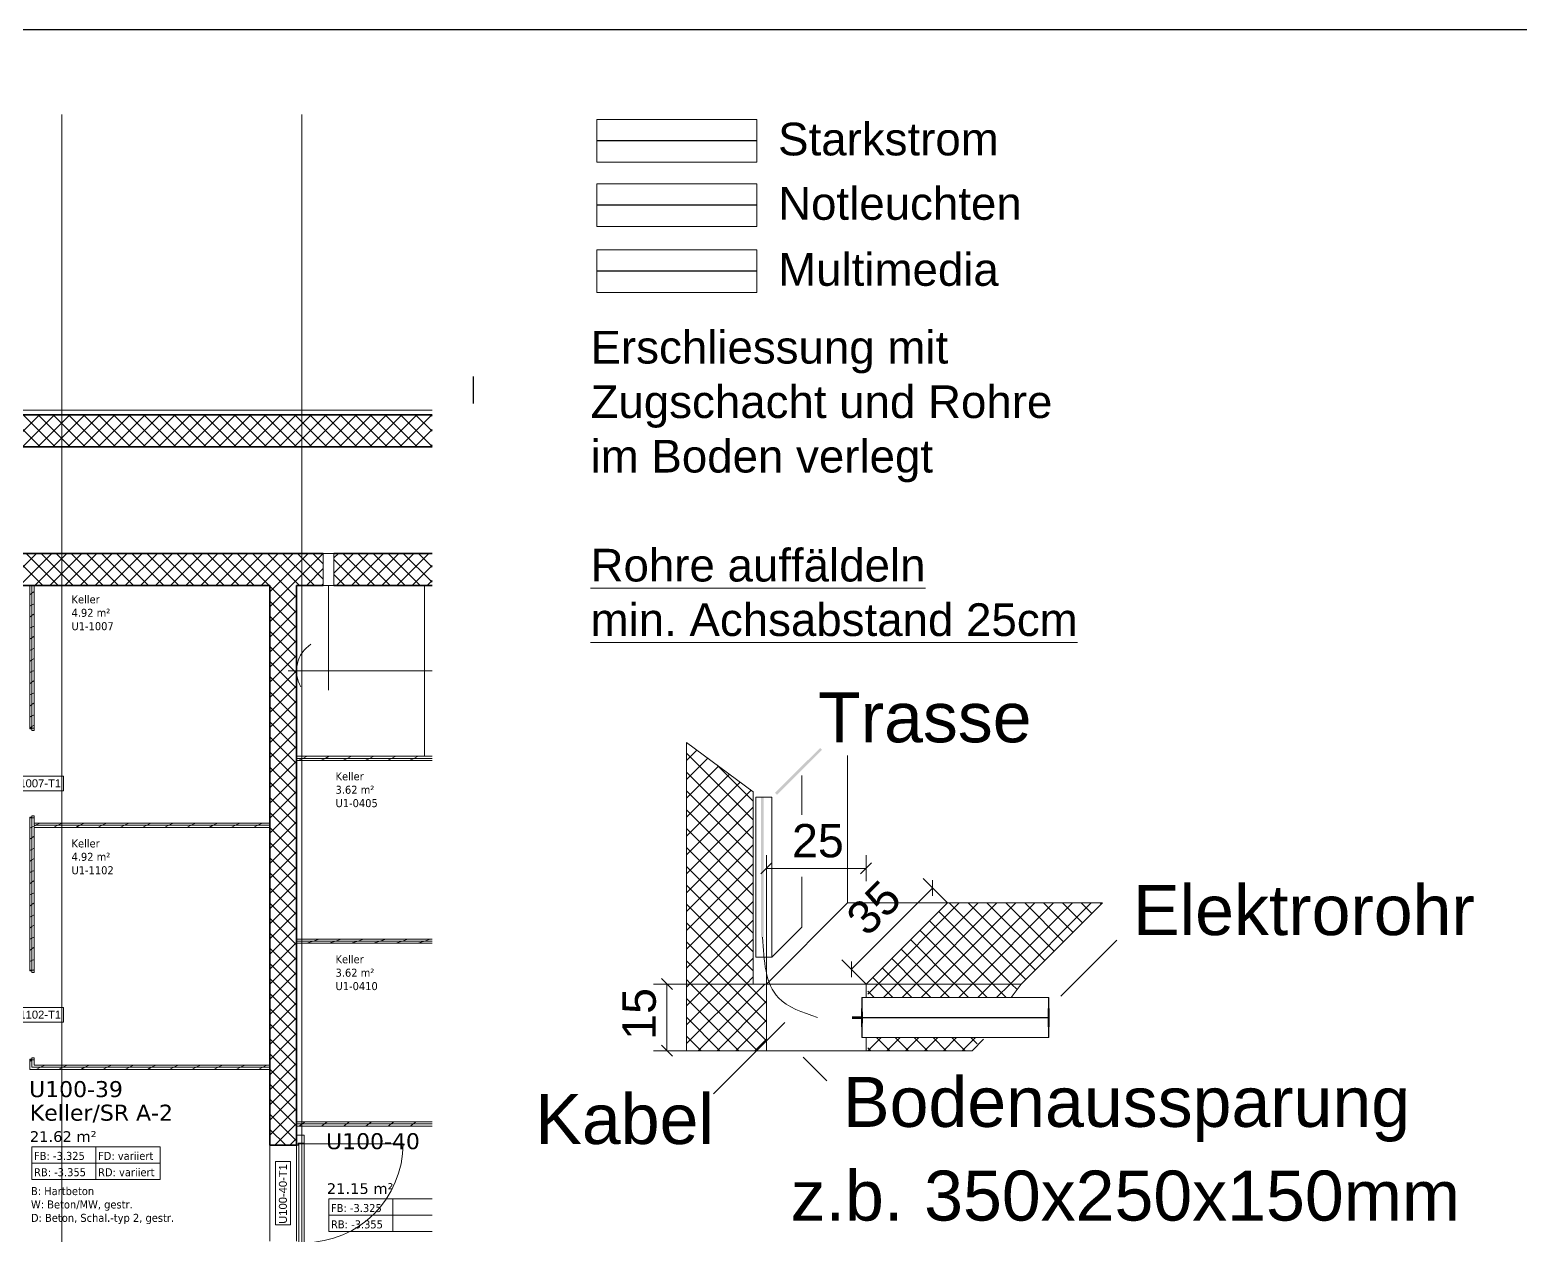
# Model space of a CAD drawing. Extents: x -882 to 937, y -179 to 966.
# Drawn here: x 319.5 to 598.8, y 739.6 to 965.5 of the extents above; entities that cross this region are included whole.
import ezdxf
from ezdxf.lldxf.tags import DXFTag

# ---------------------------------------------------------------- set-up
doc = ezdxf.new("R2010")
doc.units = 0
doc.layers.get('0').update_dxf_attribs({"lineweight": 13})
for name, color, linetype, lineweight in [('A-AREA-____-IDEN', 7, 'Continuous', 5), ('A-DETL-____-HDLN', 7, '_Verdeckte Linien_', 9), ('A-DETL-GENF-HDLN', 7, '_Verdeckte Linien_', 9), ('A-DOOR-____-IDEN', 7, 'Continuous', 5), ('A-DOOR-____-OTLN', 7, 'Continuous', 9), ('A-DOOR-FRAM-MCUT', 7, 'Continuous', 9), ('A-DOOR-OPNG-OTLN', 7, 'Continuous', 9), ('A-WALL-____-MCUT', 7, 'Continuous', 35), ('A-WALL-____-PATT', 7, 'Continuous', 35), ('A-WALL-FNSH-MCUT', 7, 'Continuous', 35), ('EL01_WAN_Text', 7, 'Continuous', 13), ('M-HVAC-DUCT-OTLN', 7, 'Continuous', 9), ('Q-SPCQ-____-HDLN', 7, '_Verdeckte Linien_', 9), ('S-GRID-____-OTLN', 7, 'Continuous', 5)]:
    doc.layers.add(name, color=color, linetype=linetype, lineweight=lineweight)
for name, color, linetype, lineweight, true_color in [('A-DETL-____-OTLN', 5, 'Continuous', 9, 0x0000ff), ('EL01_WAN_Röhre Boden', 7, 'Continuous', 13, 0xff6666), ('L_Röhre Boden', 1, 'Continuous', 13, 0xff0000)]:
    doc.layers.add(name, color=color, linetype=linetype, lineweight=lineweight, true_color=true_color)
doc.styles.get("Standard").update_dxf_attribs({"font": 'arial.ttf'})
tags = doc.linetypes.add('_Rasterlinie_', pattern=[0.375, 0.2, -0.05, 0.075, -0.05]).pattern_tags.tags
tags[10:11] = [DXFTag(74, 4), DXFTag(75, 0), DXFTag(340, '0'), DXFTag(46, 1.0), DXFTag(50, 0.0), DXFTag(44, 0.0), DXFTag(45, 0.0)]
tags[8:9] = [DXFTag(74, 4), DXFTag(75, 0), DXFTag(340, '0'), DXFTag(46, 1.0), DXFTag(50, 0.0), DXFTag(44, 0.0), DXFTag(45, 0.0)]
tags[6:7] = [DXFTag(74, 4), DXFTag(75, 0), DXFTag(340, '0'), DXFTag(46, 1.0), DXFTag(50, 0.0), DXFTag(44, 0.0), DXFTag(45, 0.0)]
tags[4:5] = [DXFTag(74, 4), DXFTag(75, 0), DXFTag(340, '0'), DXFTag(46, 1.0), DXFTag(50, 0.0), DXFTag(44, 0.0), DXFTag(45, 0.0)]
tags = doc.linetypes.add('_Strichliert - Fein_', pattern=[0.15, 0.1, -0.05]).pattern_tags.tags
tags[6:7] = [DXFTag(74, 4), DXFTag(75, 0), DXFTag(340, '0'), DXFTag(46, 1.0), DXFTag(50, 0.0), DXFTag(44, 0.0), DXFTag(45, 0.0)]
tags[4:5] = [DXFTag(74, 4), DXFTag(75, 0), DXFTag(340, '0'), DXFTag(46, 1.0), DXFTag(50, 0.0), DXFTag(44, 0.0), DXFTag(45, 0.0)]
tags = doc.linetypes.add('_Strichpunkt - Fein_', pattern=[0.2, 0.1, -0.05, 0, -0.05]).pattern_tags.tags
tags[10:11] = [DXFTag(74, 4), DXFTag(75, 0), DXFTag(340, '0'), DXFTag(46, 1.0), DXFTag(50, 0.0), DXFTag(44, 0.0), DXFTag(45, 0.0)]
tags[8:9] = [DXFTag(74, 4), DXFTag(75, 0), DXFTag(340, '0'), DXFTag(46, 1.0), DXFTag(50, 0.0), DXFTag(44, 0.0), DXFTag(45, 0.0)]
tags[6:7] = [DXFTag(74, 4), DXFTag(75, 0), DXFTag(340, '0'), DXFTag(46, 1.0), DXFTag(50, 0.0), DXFTag(44, 0.0), DXFTag(45, 0.0)]
tags[4:5] = [DXFTag(74, 4), DXFTag(75, 0), DXFTag(340, '0'), DXFTag(46, 1.0), DXFTag(50, 0.0), DXFTag(44, 0.0), DXFTag(45, 0.0)]
tags = doc.linetypes.add('_Verdeckte Linien_', pattern=[0.15, 0.1, -0.05]).pattern_tags.tags
tags[6:7] = [DXFTag(74, 4), DXFTag(75, 0), DXFTag(340, '0'), DXFTag(46, 1.0), DXFTag(50, 0.0), DXFTag(44, 0.0), DXFTag(45, 0.0)]
tags[4:5] = [DXFTag(74, 4), DXFTag(75, 0), DXFTag(340, '0'), DXFTag(46, 1.0), DXFTag(50, 0.0), DXFTag(44, 0.0), DXFTag(45, 0.0)]
tags = doc.linetypes.add('Strich Punkt fein', pattern=[0.2, 0.1, -0.05, 0, -0.05]).pattern_tags.tags
tags[10:11] = [DXFTag(74, 4), DXFTag(75, 0), DXFTag(340, '0'), DXFTag(46, 1.0), DXFTag(50, 0.0), DXFTag(44, 0.0), DXFTag(45, 0.0)]
tags[8:9] = [DXFTag(74, 4), DXFTag(75, 0), DXFTag(340, '0'), DXFTag(46, 1.0), DXFTag(50, 0.0), DXFTag(44, 0.0), DXFTag(45, 0.0)]
tags[6:7] = [DXFTag(74, 4), DXFTag(75, 0), DXFTag(340, '0'), DXFTag(46, 1.0), DXFTag(50, 0.0), DXFTag(44, 0.0), DXFTag(45, 0.0)]
tags[4:5] = [DXFTag(74, 4), DXFTag(75, 0), DXFTag(340, '0'), DXFTag(46, 1.0), DXFTag(50, 0.0), DXFTag(44, 0.0), DXFTag(45, 0.0)]
tags = doc.linetypes.add('STRICHPUNKT2', pattern=[12.7, 6.35, -3.175, 0, -3.175]).pattern_tags.tags
tags[10:11] = [DXFTag(74, 4), DXFTag(75, 0), DXFTag(340, '0'), DXFTag(46, 0.0), DXFTag(50, 0.0), DXFTag(44, 0.0), DXFTag(45, 0.0)]
tags[8:9] = [DXFTag(74, 4), DXFTag(75, 0), DXFTag(340, '0'), DXFTag(46, 0.0), DXFTag(50, 0.0), DXFTag(44, 0.0), DXFTag(45, 0.0)]
tags[6:7] = [DXFTag(74, 4), DXFTag(75, 0), DXFTag(340, '0'), DXFTag(46, 0.0), DXFTag(50, 0.0), DXFTag(44, 0.0), DXFTag(45, 0.0)]
tags[4:5] = [DXFTag(74, 4), DXFTag(75, 0), DXFTag(340, '0'), DXFTag(46, 0.0), DXFTag(50, 0.0), DXFTag(44, 0.0), DXFTag(45, 0.0)]

# ---------------------------------------------------------------- blocks, each defined once
blk = doc.blocks.new('Wickelfalzrohr-A0UJ2GJQXE', base_point=(425.76, 928.66))
at = {"color": 0, "linetype": 'ByBlock', "lineweight": -2, "ltscale": 0.13}
for p, q in [((455.76, 936.66), (425.76, 936.66)), ((425.76, 936.66), (425.76, 934.32)), ((455.76, 936.66), (455.76, 934.32)), ((425.76, 934.32), (425.76, 931.01)), ((455.76, 934.32), (455.76, 931.01)), ((425.76, 931.01), (425.76, 928.66)), ((455.76, 931.01), (455.76, 928.66)), ((425.76, 928.66), (455.76, 928.66))]:
    blk.add_line(p, q, dxfattribs=at)
at = {"color": 0, "linetype": 'STRICHPUNKT2', "lineweight": 25, "ltscale": 0.25}
blk.add_line((455.76, 932.66), (425.76, 932.66), dxfattribs=at)
blk = doc.blocks.new('Wickelfalzrohr-A0UJ2GJSXE', base_point=(425.76, 940.73))
at = {"color": 0, "linetype": 'ByBlock', "lineweight": -2, "ltscale": 0.13}
for p, q in [((455.76, 948.73), (425.76, 948.73)), ((425.76, 948.73), (425.76, 946.39)), ((455.76, 948.73), (455.76, 946.39)), ((425.76, 946.39), (425.76, 943.08)), ((455.76, 946.39), (455.76, 943.08)), ((425.76, 943.08), (425.76, 940.73)), ((455.76, 943.08), (455.76, 940.73)), ((425.76, 940.73), (455.76, 940.73))]:
    blk.add_line(p, q, dxfattribs=at)
at = {"color": 0, "linetype": 'STRICHPUNKT2', "lineweight": 25, "ltscale": 0.25}
blk.add_line((455.76, 944.73), (425.76, 944.73), dxfattribs=at)
blk = doc.blocks.new('Wickelfalzrohr-A0UJ2GJUXE', base_point=(425.76, 916.3))
at = {"color": 0, "linetype": 'ByBlock', "lineweight": -2, "ltscale": 0.13}
for p, q in [((455.76, 924.3), (425.76, 924.3)), ((425.76, 924.3), (425.76, 921.96)), ((425.76, 921.96), (425.76, 918.64)), ((455.76, 924.3), (455.76, 921.96)), ((455.76, 921.96), (455.76, 918.64)), ((425.76, 918.64), (425.76, 916.3)), ((425.76, 916.3), (455.76, 916.3)), ((455.76, 918.64), (455.76, 916.3))]:
    blk.add_line(p, q, dxfattribs=at)
at = {"color": 0, "linetype": 'STRICHPUNKT2', "lineweight": 25, "ltscale": 0.25}
blk.add_line((455.76, 920.3), (425.76, 920.3), dxfattribs=at)
blk = doc.blocks.new('Blockreferenz-A0UJ2GJWXE', base_point=(414.22, 742.38))
at = {"layer": 'L_Röhre Boden', "color": 7, "lineweight": -2}
for p, q in [((442.56, 831.95), (455.06, 822.75)), ((442.56, 811.71), (442.56, 831.95)), ((442.56, 828.58), (444.5, 830.52)), ((455.06, 817.47), (442.56, 829.97)), ((442.56, 825.04), (446.54, 829.02)), ((442.56, 821.51), (448.57, 827.52)), ((455.06, 821), (448.45, 827.62)), ((472.77, 801.92), (472.77, 829.52)), ((455.06, 813.93), (442.56, 826.43)), ((442.56, 817.97), (450.61, 826.02)), ((442.56, 814.43), (452.65, 824.52)), ((464.19, 818.4), (464.19, 825.8)), ((442.56, 810.9), (454.68, 823.02)), ((455.06, 810.4), (442.56, 822.9)), ((455.06, 822.75), (455.06, 786.71)), ((442.56, 807.36), (455.06, 819.86)), ((455.06, 806.86), (442.56, 819.36)), ((442.56, 803.83), (455.06, 816.33)), ((455.06, 803.33), (442.56, 815.83)), ((442.56, 800.29), (455.06, 812.79)), ((455.06, 799.79), (442.56, 812.29)), ((442.56, 786.71), (442.56, 811.71)), ((442.56, 796.76), (455.06, 809.26)), ((455.06, 796.25), (442.56, 808.75)), ((442.56, 793.22), (455.06, 805.72)), ((455.06, 792.72), (442.56, 805.22)), ((464.19, 797.38), (464.19, 806.77)), ((442.56, 789.69), (455.06, 802.19)), ((457.56, 786.71), (472.77, 801.92)), ((472.77, 801.92), (491.46, 801.92)), ((476.24, 786.71), (491.46, 801.92)), ((478.47, 786.71), (493.69, 801.92)), ((482.01, 786.71), (497.22, 801.92)), ((485.54, 786.71), (500.76, 801.92)), ((489.08, 786.71), (504.29, 801.92)), ((491.46, 801.92), (520.52, 801.92)), ((506.17, 787.57), (491.82, 801.92)), ((492.61, 786.71), (507.83, 801.92)), ((507.94, 789.34), (495.35, 801.92)), ((496.15, 786.71), (511.36, 801.92)), ((509.7, 791.11), (498.89, 801.92)), ((499.68, 786.71), (514.9, 801.92)), ((511.47, 792.87), (502.42, 801.92)), ((503.22, 786.71), (518.43, 801.92)), ((505.3, 786.71), (520.52, 801.92)), ((513.24, 794.64), (505.96, 801.92)), ((515.01, 796.41), (509.5, 801.92)), ((516.77, 798.18), (513.03, 801.92)), ((518.54, 799.95), (516.57, 801.92)), ((520.31, 801.71), (520.1, 801.92)), ((455.06, 789.18), (442.56, 801.68)), ((503.5, 786.71), (489.87, 800.33)), ((454, 786.71), (442.56, 798.15)), ((443.11, 786.71), (455.06, 798.65)), ((458.54, 791.73), (464.19, 797.38)), ((496.43, 786.71), (486.33, 796.8)), ((499.96, 786.71), (488.1, 798.57)), ((450.47, 786.71), (442.56, 794.61)), ((446.65, 786.71), (455.06, 795.11)), ((492.89, 786.71), (484.57, 795.03)), ((512.74, 784.43), (523.23, 794.92)), ((446.93, 786.71), (442.56, 791.08)), ((450.19, 786.71), (455.06, 791.58)), ((485.82, 786.71), (481.03, 791.5)), ((489.36, 786.71), (482.8, 793.26)), ((453.72, 786.71), (455.06, 788.04)), ((478.75, 786.71), (477.49, 787.96)), ((482.29, 786.71), (479.26, 789.73)), ((443.39, 786.71), (442.56, 787.54)), ((442.56, 775.54), (453.72, 786.71)), ((442.56, 779.08), (450.19, 786.71)), ((442.56, 782.61), (446.65, 786.71)), ((442.56, 786.15), (443.11, 786.71)), ((455.06, 786.71), (442.56, 786.71)), ((442.56, 774.21), (442.56, 786.71)), ((442.56, 786.71), (457.56, 786.71)), ((455.89, 774.21), (443.39, 786.71)), ((444.76, 774.21), (457.26, 786.71)), ((457.56, 776.08), (446.93, 786.71)), ((457.56, 779.61), (450.47, 786.71)), ((457.56, 783.15), (454, 786.71)), ((455.06, 786.71), (457.56, 786.71)), ((457.56, 786.68), (457.54, 786.71)), ((457.56, 786.71), (457.56, 780.58)), ((457.56, 786.71), (457.56, 774.21)), ((457.56, 786.71), (476.24, 786.71)), ((476.24, 784.18), (476.24, 786.71)), ((476.24, 786.71), (505.3, 786.71)), ((476.54, 784.78), (478.46, 786.7)), ((477.74, 784.18), (476.54, 785.38)), ((481.27, 784.18), (478.76, 786.7)), ((479.48, 784.18), (482, 786.7)), ((484.81, 784.18), (482.29, 786.7)), ((483.02, 784.18), (485.53, 786.7)), ((488.34, 784.18), (485.83, 786.7)), ((486.55, 784.18), (489.07, 786.7)), ((491.88, 784.18), (489.36, 786.7)), ((490.09, 784.18), (492.6, 786.7)), ((495.42, 784.18), (492.9, 786.7)), ((493.62, 784.18), (496.14, 786.7)), ((498.95, 784.18), (496.44, 786.7)), ((497.16, 784.18), (499.67, 786.7)), ((502.49, 784.18), (499.97, 786.7)), ((500.7, 784.18), (503.21, 786.7)), ((505.3, 786.71), (503.44, 784.18)), ((504.54, 785.67), (503.51, 786.7)), ((452.36, 774.21), (442.56, 784.01)), ((448.29, 774.21), (457.56, 783.47)), ((510.45, 784.18), (475.46, 784.18)), ((448.82, 774.21), (442.56, 780.47)), ((460.98, 779.47), (447.62, 766.12)), ((451.83, 774.21), (457.56, 779.94)), ((445.29, 774.21), (442.56, 776.93)), ((510.45, 776.68), (475.46, 776.68)), ((476.24, 774.21), (476.24, 776.68)), ((476.57, 774.2), (479.05, 776.68)), ((480.65, 774.2), (478.17, 776.68)), ((480.1, 774.2), (482.59, 776.68)), ((484.19, 774.2), (481.7, 776.68)), ((483.64, 774.2), (486.12, 776.68)), ((487.72, 774.2), (485.24, 776.68)), ((487.17, 774.2), (489.66, 776.68)), ((491.26, 774.2), (488.77, 776.68)), ((490.71, 774.2), (493.2, 776.68)), ((494.79, 774.2), (492.31, 776.68)), ((494.25, 774.2), (496.73, 776.68)), ((497.04, 775.48), (495.84, 776.68)), ((457.56, 774.21), (442.56, 774.21)), ((455.36, 774.21), (457.56, 776.4)), ((457.56, 774.21), (496.1, 774.21)), ((477.12, 774.2), (476.54, 774.77)), ((496.1, 774.21), (498.25, 776.36)), ((464.41, 773.03), (468.85, 768.59))]:
    blk.add_line(p, q, dxfattribs=at)
at = {"layer": 'L_Röhre Boden', "color": 7, "linetype": 'ByBlock', "lineweight": -2, "ltscale": 0.13}
for p, q in [((455.54, 821.73), (458.54, 821.73)), ((455.54, 791.73), (455.54, 821.73)), ((458.54, 821.73), (458.54, 791.73)), ((457.56, 810.87), (457.56, 786.71)), ((476.24, 810.87), (476.24, 805.99)), ((456.52, 807.34), (458.59, 809.4)), ((476.24, 808.37), (457.56, 808.37)), ((475.21, 807.34), (477.27, 809.4)), ((473.47, 789.48), (488.68, 804.7)), ((486.91, 806.46), (491.46, 801.92)), ((488.68, 806.16), (488.68, 803.23)), ((458.54, 791.73), (455.54, 791.73)), ((471.7, 791.25), (476.24, 786.71)), ((473.47, 790.94), (473.47, 788.02)), ((436.39, 786.71), (457.56, 786.71)), ((437.86, 787.74), (439.93, 785.67)), ((438.89, 786.71), (438.89, 774.21)), ((436.39, 774.21), (457.56, 774.21)), ((437.86, 775.24), (439.93, 773.17))]:
    blk.add_line(p, q, dxfattribs=at)
at = {"layer": 'L_Röhre Boden', "color": 7, "linetype": 'STRICHPUNKT2', "lineweight": 25, "ltscale": 0.25}
blk.add_line((475.46, 780.43), (510.45, 780.43), dxfattribs=at)
at = {"layer": 'L_Röhre Boden', "color": 7, "lineweight": -2}
for centre in [(475.46, 780.43), (510.45, 780.43)]:
    blk.add_ellipse(centre, major_axis=(0, -3.75), ratio=0.018233, dxfattribs=at)
blk.add_spline([(456.81, 795.47, 420071.56), (459.8, 784.12, 420071.56), (467.11, 780.44, 420071.56)], degree=3, dxfattribs=at)
for points in [[(459.52, 822.16), (459.16, 822.52), (467.96, 830.61), (467.61, 830.96)], [(456.56, 821.73), (457.06, 821.73), (456.56, 795.47), (457.06, 795.47)], [(475.53, 780.68), (475.53, 780.18), (473.59, 780.68), (473.59, 780.18)]]:
    blk.add_solid(points, dxfattribs=at)
at = {"layer": 'L_Röhre Boden', "color": 7, "lineweight": -2, "char_height": 9.375, "attachment_point": 1}
for s, insert in [('{\\fArial;Trasse}', (467.23, 841.38)), ('{\\fArial;Elektrorohr}', (526.26, 805.25))]:
    blk.add_mtext(s, dxfattribs=dict(at, insert=insert))
at = {"layer": 'L_Röhre Boden', "color": 7, "linetype": 'ByBlock', "lineweight": -2, "ltscale": 0.13, "insert": (462.34, 816.7), "char_height": 6.25, "attachment_point": 1}
blk.add_mtext('{\\fArial;25}', dxfattribs=at)
at = {"layer": 'L_Röhre Boden', "color": 7, "linetype": 'ByBlock', "lineweight": -2, "ltscale": 0.13, "char_height": 6.25, "attachment_point": 1}
for s, insert, rotation in [('{\\fArial;35}', (472, 799.8), 45), ('{\\fArial;15}', (430.56, 776.25), 90)]:
    blk.add_mtext(s, dxfattribs=dict(at, insert=insert, rotation=rotation))
at = {"layer": 'L_Röhre Boden', "color": 7, "linetype": 'ByBlock', "lineweight": -2, "ltscale": 1.3, "char_height": 9.375, "attachment_point": 1}
for s, insert in [('{\\fArial;Bodenaussparung}', (471.9, 769.31)), ('{\\fArial;Kabel}', (414.22, 766.1)), ('{\\fArial;z.b.}', (462.09, 751.75)), ('{\\fArial;350x250x150mm}', (487.11, 751.75))]:
    blk.add_mtext(s, dxfattribs=dict(at, insert=insert))
blk = doc.blocks.new('Referenz-A0UJ2GK4XE', base_point=(-896.79, -159.76))
at = {"layer": 'A-AREA-____-IDEN', "color": 0, "linetype": 'Continuous', "ltscale": 0.13}
for p, q in [((319.88, 756.21), (343.88, 756.21)), ((319.88, 750.09), (319.88, 756.21)), ((331.88, 756.21), (331.88, 750.09)), ((343.88, 756.21), (343.88, 750.09)), ((319.88, 753.15), (343.88, 753.15)), ((343.88, 750.09), (319.88, 750.09)), ((375.54, 746.44), (394.87, 746.44)), ((375.54, 740.32), (375.54, 746.44)), ((387.54, 746.44), (387.54, 740.32)), ((375.54, 743.38), (394.87, 743.38)), ((394.87, 740.32), (375.54, 740.32))]:
    blk.add_line(p, q, dxfattribs=at)
at = {"layer": 'A-DETL-____-HDLN', "color": 0, "linetype": '_Verdeckte Linien_', "ltscale": 0.13}
for p, q in [((374.48, 867.4), (374.48, 861.4)), ((376.48, 861.4), (376.48, 867.4))]:
    blk.add_line(p, q, dxfattribs=at)
at = {"layer": 'A-DETL-____-OTLN', "color": 0, "linetype": '_Strichliert - Fein_', "ltscale": 0.13}
blk.add_line((394.87, 894.28), (-632.82, 894.28), dxfattribs=at)
at = {"layer": 'A-DETL-GENF-HDLN', "color": 0, "linetype": '_Verdeckte Linien_', "ltscale": 0.13}
for p, q in [((393.48, 861.4), (369.48, 861.4)), ((369.48, 861.4), (369.48, 850.4)), ((375.48, 841.8), (375.48, 861.4)), ((393.48, 829.4), (393.48, 861.4)), ((367.88, 845.4), (394.87, 845.4)), ((369.48, 842.4), (369.48, 829.4)), ((369.48, 829.4), (393.48, 829.4))]:
    blk.add_line(p, q, dxfattribs=at)
blk.add_ellipse((375.48, 845.4), major_axis=(-3.32, 5), ratio=1, start_param=0, end_param=1.50871, dxfattribs=at)
at = {"layer": 'A-DOOR-____-IDEN', "color": 0, "linetype": 'Continuous', "ltscale": 0.13}
for p, q in [((313.95, 825.69), (325.79, 825.69)), ((325.79, 825.69), (325.79, 822.91)), ((325.79, 822.91), (313.95, 822.91)), ((313.95, 782.34), (325.79, 782.34)), ((325.79, 782.34), (325.79, 779.56)), ((325.79, 779.56), (313.95, 779.56)), ((365.54, 741.58), (365.54, 753.42)), ((365.54, 753.42), (368.32, 753.42)), ((368.32, 753.42), (368.32, 741.58)), ((368.32, 741.58), (365.54, 741.58))]:
    blk.add_line(p, q, dxfattribs=at)
at = {"layer": 'A-DOOR-____-OTLN', "color": 0, "linetype": 'Strich Punkt fein', "ltscale": 0.13}
for p, q in [((364.48, 738.5), (364.48, 756.5)), ((369.48, 756.5), (369.48, 738.5))]:
    blk.add_line(p, q, dxfattribs=at)
at = {"layer": 'A-DOOR-____-OTLN', "color": 0, "linetype": 'Continuous', "ltscale": 0.13}
for p, q in [((369.92, 756.76), (369.92, 738.24)), ((370.92, 756.76), (369.92, 756.76)), ((370.92, 738.24), (370.92, 756.76))]:
    blk.add_line(p, q, dxfattribs=at)
at = {"layer": 'A-DOOR-FRAM-MCUT', "color": 0, "linetype": 'Continuous', "ltscale": 0.13}
for p, q in [((319.48, 834.65), (320.28, 834.65)), ((319.48, 834.55), (319.48, 834.65)), ((319.88, 834.55), (319.48, 834.55)), ((319.88, 834.25), (319.88, 834.55)), ((320.28, 834.25), (319.88, 834.25)), ((320.28, 834.65), (320.28, 834.25)), ((319.48, 817.95), (319.88, 817.95)), ((319.48, 817.85), (319.48, 817.95)), ((320.28, 817.85), (319.48, 817.85)), ((319.88, 818.25), (320.28, 818.25)), ((319.88, 817.95), (319.88, 818.25)), ((320.28, 818.25), (320.28, 817.85)), ((319.48, 789.3), (320.28, 789.3)), ((319.48, 789.2), (319.48, 789.3)), ((319.88, 789.2), (319.48, 789.2)), ((319.88, 788.9), (319.88, 789.2)), ((320.28, 788.9), (319.88, 788.9)), ((320.28, 789.3), (320.28, 788.9)), ((319.48, 772.6), (319.88, 772.6)), ((319.48, 772.5), (319.48, 772.6)), ((320.28, 772.5), (319.48, 772.5)), ((319.88, 772.9), (320.28, 772.9)), ((319.88, 772.6), (319.88, 772.9)), ((320.28, 772.9), (320.28, 772.5)), ((370.92, 758.4), (369.48, 758.4)), ((369.48, 758.4), (369.48, 756.5)), ((370.92, 756.9), (370.92, 758.4)), ((369.48, 756.5), (369.78, 756.5)), ((369.78, 756.5), (369.78, 756.9)), ((369.78, 756.9), (370.92, 756.9))]:
    blk.add_line(p, q, dxfattribs=at)
at = {"layer": 'A-DOOR-OPNG-OTLN', "color": 0, "linetype": 'Continuous', "ltscale": 0.13}
blk.add_line((389.44, 756.76), (370.92, 756.76), dxfattribs=at)
blk.add_ellipse((370.92, 756.76), major_axis=(0, -18.52), ratio=1, start_param=0, end_param=1.570796, dxfattribs=at)
at = {"layer": 'A-WALL-____-MCUT', "color": 0, "linetype": 'Continuous', "ltscale": 0.35}
for p, q in [((394.87, 893.4), (-633.61, 893.4)), ((-630.96, 887.4), (394.87, 887.4)), ((374.48, 867.4), (-635.08, 867.4)), ((394.87, 867.4), (376.48, 867.4)), ((364.48, 861.4), (277.38, 861.4)), ((364.48, 861.4), (364.48, 771.1)), ((369.48, 756.5), (369.48, 861.4)), ((374.48, 861.4), (369.48, 861.4)), ((394.87, 861.4), (376.48, 861.4)), ((364.48, 771.1), (364.48, 756.5)), ((364.48, 756.5), (369.48, 756.5))]:
    blk.add_line(p, q, dxfattribs=at)
at = {"layer": 'A-WALL-____-MCUT', "color": 0, "linetype": 'Continuous', "lineweight": 9, "ltscale": 0.13}
for p, q in [((319.88, 834.65), (319.88, 861.4)), ((369.48, 829), (394.87, 829)), ((319.88, 789.3), (319.88, 817.85)), ((320.28, 816.85), (320.28, 816.45)), ((364.48, 816.45), (320.28, 816.45)), ((369.48, 794.74), (394.87, 794.74)), ((319.88, 771.1), (319.88, 772.5)), ((364.48, 771.1), (319.88, 771.1)), ((369.48, 760.48), (394.87, 760.48))]:
    blk.add_line(p, q, dxfattribs=at)
at = {"layer": 'A-WALL-____-PATT', "color": 0, "linetype": 'Continuous', "lineweight": 9, "ltscale": 0.13}
for p, q in [((315.29, 887.4), (321.29, 893.4)), ((321.4, 887.4), (315.4, 893.4)), ((318.12, 887.4), (324.12, 893.4)), ((324.22, 887.4), (318.22, 893.4)), ((320.95, 887.4), (326.95, 893.4)), ((327.05, 887.4), (321.05, 893.4)), ((323.78, 887.4), (329.78, 893.4)), ((329.88, 887.4), (323.88, 893.4)), ((326.61, 887.4), (332.61, 893.4)), ((332.71, 887.4), (326.71, 893.4)), ((329.44, 887.4), (335.44, 893.4)), ((335.54, 887.4), (329.54, 893.4)), ((332.26, 887.4), (338.26, 893.4)), ((338.37, 887.4), (332.37, 893.4)), ((335.09, 887.4), (341.09, 893.4)), ((341.19, 887.4), (335.19, 893.4)), ((337.92, 887.4), (343.92, 893.4)), ((344.02, 887.4), (338.02, 893.4)), ((340.75, 887.4), (346.75, 893.4)), ((346.85, 887.4), (340.85, 893.4)), ((343.58, 887.4), (349.58, 893.4)), ((349.68, 887.4), (343.68, 893.4)), ((346.41, 887.4), (352.41, 893.4)), ((352.51, 887.4), (346.51, 893.4)), ((349.23, 887.4), (355.23, 893.4)), ((355.34, 887.4), (349.34, 893.4)), ((352.06, 887.4), (358.06, 893.4)), ((358.17, 887.4), (352.17, 893.4)), ((354.89, 887.4), (360.89, 893.4)), ((360.99, 887.4), (354.99, 893.4)), ((357.72, 887.4), (363.72, 893.4)), ((363.82, 887.4), (357.82, 893.4)), ((360.55, 887.4), (366.55, 893.4)), ((366.65, 887.4), (360.65, 893.4)), ((363.38, 887.4), (369.38, 893.4)), ((369.48, 887.4), (363.48, 893.4)), ((366.2, 887.4), (372.2, 893.4)), ((372.31, 887.4), (366.31, 893.4)), ((369.03, 887.4), (375.03, 893.4)), ((375.14, 887.4), (369.14, 893.4)), ((371.86, 887.4), (377.86, 893.4)), ((377.96, 887.4), (371.96, 893.4)), ((374.69, 887.4), (380.69, 893.4)), ((380.79, 887.4), (374.79, 893.4)), ((377.52, 887.4), (383.52, 893.4)), ((383.62, 887.4), (377.62, 893.4)), ((380.35, 887.4), (386.35, 893.4)), ((386.45, 887.4), (380.45, 893.4)), ((383.18, 887.4), (389.18, 893.4)), ((389.28, 887.4), (383.28, 893.4)), ((386, 887.4), (392, 893.4)), ((392.11, 887.4), (386.11, 893.4)), ((388.83, 887.4), (394.83, 893.4)), ((394.87, 887.46), (388.93, 893.4)), ((394.87, 890.29), (391.76, 893.4)), ((394.87, 893.12), (394.59, 893.4)), ((391.66, 887.4), (394.87, 890.61)), ((394.49, 887.4), (394.87, 887.78)), ((314.75, 861.4), (320.75, 867.4)), ((321.94, 861.4), (315.94, 867.4)), ((317.58, 861.4), (323.58, 867.4)), ((324.77, 861.4), (318.77, 867.4)), ((320.41, 861.4), (326.41, 867.4)), ((327.6, 861.4), (321.6, 867.4)), ((323.23, 861.4), (329.23, 867.4)), ((330.42, 861.4), (324.42, 867.4)), ((326.06, 861.4), (332.06, 867.4)), ((333.25, 861.4), (327.25, 867.4)), ((328.89, 861.4), (334.89, 867.4)), ((336.08, 861.4), (330.08, 867.4)), ((331.72, 861.4), (337.72, 867.4)), ((338.91, 861.4), (332.91, 867.4)), ((334.55, 861.4), (340.55, 867.4)), ((341.74, 861.4), (335.74, 867.4)), ((337.38, 861.4), (343.38, 867.4)), ((344.57, 861.4), (338.57, 867.4)), ((340.2, 861.4), (346.2, 867.4)), ((347.4, 861.4), (341.4, 867.4)), ((343.03, 861.4), (349.03, 867.4)), ((350.22, 861.4), (344.22, 867.4)), ((345.86, 861.4), (351.86, 867.4)), ((353.05, 861.4), (347.05, 867.4)), ((348.69, 861.4), (354.69, 867.4)), ((355.88, 861.4), (349.88, 867.4)), ((351.52, 861.4), (357.52, 867.4)), ((358.71, 861.4), (352.71, 867.4)), ((354.35, 861.4), (360.35, 867.4)), ((361.54, 861.4), (355.54, 867.4)), ((357.18, 861.4), (363.18, 867.4)), ((364.37, 861.4), (358.37, 867.4)), ((360, 861.4), (366, 867.4)), ((367.19, 861.4), (361.19, 867.4)), ((362.83, 861.4), (368.83, 867.4)), ((370.02, 861.4), (364.02, 867.4)), ((365.66, 861.4), (371.66, 867.4)), ((372.85, 861.4), (366.85, 867.4)), ((368.49, 861.4), (374.48, 867.39)), ((374.48, 862.61), (369.68, 867.4)), ((374.48, 865.43), (372.51, 867.4)), ((376.48, 866.56), (377.32, 867.4)), ((376.48, 863.73), (380.15, 867.4)), ((381.34, 861.4), (376.48, 866.26)), ((376.97, 861.4), (382.97, 867.4)), ((384.17, 861.4), (378.17, 867.4)), ((379.8, 861.4), (385.8, 867.4)), ((386.99, 861.4), (380.99, 867.4)), ((382.63, 861.4), (388.63, 867.4)), ((389.82, 861.4), (383.82, 867.4)), ((385.46, 861.4), (391.46, 867.4)), ((392.65, 861.4), (386.65, 867.4)), ((388.29, 861.4), (394.29, 867.4)), ((394.87, 862.01), (389.48, 867.4)), ((394.87, 864.84), (392.31, 867.4)), ((371.32, 861.4), (374.48, 864.56)), ((378.51, 861.4), (376.48, 863.43)), ((391.12, 861.4), (394.87, 865.16)), ((364.48, 860.22), (365.66, 861.4)), ((364.48, 857.39), (368.49, 861.4)), ((369.48, 856.29), (364.48, 861.29)), ((369.48, 859.12), (367.19, 861.4)), ((374.15, 861.4), (374.48, 861.73)), ((393.94, 861.4), (394.87, 862.33)), ((319.88, 859.94), (319.48, 859.64)), ((319.62, 859.71), (319.48, 859.64)), ((319.88, 857.76), (319.62, 857.63)), ((320.28, 860.24), (319.88, 859.94)), ((320.28, 857.96), (319.88, 857.76)), ((364.48, 854.56), (369.48, 859.56)), ((369.48, 853.46), (364.48, 858.46)), ((319.54, 857.57), (319.48, 857.55)), ((319.88, 855.77), (319.48, 855.47)), ((319.62, 855.55), (319.48, 855.48)), ((320.28, 856.07), (319.88, 855.77)), ((364.48, 851.73), (369.48, 856.73)), ((369.48, 850.63), (364.48, 855.63)), ((319.54, 853.41), (319.48, 853.38)), ((319.88, 853.6), (319.62, 853.47)), ((320.28, 853.8), (319.88, 853.6)), ((364.48, 848.9), (369.48, 853.9)), ((369.48, 847.81), (364.48, 852.81)), ((319.88, 851.61), (319.48, 851.31)), ((319.62, 851.38), (319.48, 851.31)), ((319.88, 849.43), (319.62, 849.3)), ((320.28, 851.91), (319.88, 851.61)), ((320.28, 849.63), (319.88, 849.43)), ((364.48, 846.07), (369.48, 851.07)), ((369.48, 844.98), (364.48, 849.98)), ((319.54, 849.24), (319.48, 849.22)), ((319.88, 847.44), (319.48, 847.14)), ((319.62, 847.22), (319.48, 847.15)), ((320.28, 847.74), (319.88, 847.44)), ((364.48, 843.25), (369.48, 848.25)), ((369.48, 842.15), (364.48, 847.15)), ((319.54, 845.08), (319.48, 845.05)), ((319.88, 845.27), (319.62, 845.14)), ((320.28, 845.47), (319.88, 845.27)), ((364.48, 840.42), (369.48, 845.42)), ((369.48, 839.32), (364.48, 844.32)), ((319.88, 843.28), (319.48, 842.98)), ((319.62, 843.05), (319.48, 842.98)), ((319.54, 840.91), (319.48, 840.89)), ((319.88, 841.1), (319.62, 840.97)), ((320.28, 843.58), (319.88, 843.28)), ((320.28, 841.3), (319.88, 841.1)), ((364.48, 837.59), (369.48, 842.59)), ((369.48, 836.49), (364.48, 841.49)), ((319.88, 839.11), (319.48, 838.81)), ((319.62, 838.89), (319.48, 838.82)), ((320.28, 839.41), (319.88, 839.11)), ((364.48, 834.76), (369.48, 839.76)), ((369.48, 833.66), (364.48, 838.66)), ((319.54, 836.75), (319.48, 836.72)), ((319.88, 836.94), (319.62, 836.81)), ((320.28, 837.14), (319.88, 836.94)), ((364.48, 831.93), (369.48, 836.93)), ((369.48, 830.84), (364.48, 835.84)), ((319.88, 834.95), (319.48, 834.65)), ((319.62, 834.72), (319.48, 834.65)), ((320.28, 835.25), (319.88, 834.95)), ((364.48, 829.1), (369.48, 834.1)), ((369.48, 828.01), (364.48, 833.01)), ((364.48, 826.27), (369.48, 831.27)), ((369.48, 825.18), (364.48, 830.18)), ((364.48, 823.45), (369.48, 828.45)), ((369.48, 822.35), (364.48, 827.35)), ((370.64, 829), (369.84, 828.6)), ((371.44, 829.4), (370.64, 829)), ((374.81, 829), (374.01, 828.6)), ((375.61, 829.4), (374.81, 829)), ((378.97, 829), (378.17, 828.6)), ((379.77, 829.4), (378.97, 829)), ((383.14, 829), (382.34, 828.6)), ((383.94, 829.4), (383.14, 829)), ((387.3, 829), (386.5, 828.6)), ((388.1, 829.4), (387.3, 829)), ((391.47, 829), (390.67, 828.6)), ((392.27, 829.4), (391.47, 829)), ((394.87, 828.62), (394.83, 828.6)), ((364.48, 820.62), (369.48, 825.62)), ((369.48, 819.52), (364.48, 824.52)), ((364.48, 817.79), (369.48, 822.79)), ((369.48, 816.69), (364.48, 821.69)), ((364.48, 814.96), (369.48, 819.96)), ((369.48, 813.87), (364.48, 818.87)), ((319.54, 815.92), (319.48, 815.9)), ((319.88, 816.11), (319.62, 815.98)), ((320.28, 816.31), (319.88, 816.11)), ((320.55, 816.45), (320.28, 816.31)), ((321.35, 816.85), (320.55, 816.45)), ((324.72, 816.45), (323.92, 816.05)), ((325.52, 816.85), (324.72, 816.45)), ((328.88, 816.45), (328.08, 816.05)), ((329.68, 816.85), (328.88, 816.45)), ((333.05, 816.45), (332.25, 816.05)), ((333.85, 816.85), (333.05, 816.45)), ((337.21, 816.45), (336.41, 816.05)), ((338.01, 816.85), (337.21, 816.45)), ((341.38, 816.45), (340.58, 816.05)), ((342.18, 816.85), (341.38, 816.45)), ((345.54, 816.45), (344.74, 816.05)), ((346.34, 816.85), (345.54, 816.45)), ((349.71, 816.45), (348.91, 816.05)), ((350.51, 816.85), (349.71, 816.45)), ((353.87, 816.45), (353.07, 816.05)), ((354.67, 816.85), (353.87, 816.45)), ((358.04, 816.45), (357.24, 816.05)), ((358.84, 816.85), (358.04, 816.45)), ((362.2, 816.45), (361.4, 816.05)), ((363, 816.85), (362.2, 816.45)), ((364.48, 812.13), (369.48, 817.13)), ((369.48, 811.04), (364.48, 816.04)), ((319.88, 814.12), (319.48, 813.83)), ((319.61, 813.9), (319.48, 813.83)), ((320.28, 814.42), (319.88, 814.12)), ((364.48, 809.3), (369.48, 814.3)), ((369.48, 808.21), (364.48, 813.21)), ((319.54, 811.76), (319.48, 811.74)), ((319.88, 811.95), (319.61, 811.82)), ((320.28, 812.15), (319.88, 811.95)), ((320.28, 810.26), (319.88, 809.96)), ((364.48, 806.48), (369.48, 811.48)), ((369.48, 805.38), (364.48, 810.38)), ((319.88, 809.96), (319.48, 809.66)), ((319.61, 809.73), (319.48, 809.66)), ((319.54, 807.59), (319.48, 807.57)), ((319.88, 807.78), (319.61, 807.65)), ((320.28, 807.98), (319.88, 807.78)), ((364.48, 803.65), (369.48, 808.65)), ((369.48, 802.55), (364.48, 807.55)), ((319.88, 805.79), (319.48, 805.5)), ((319.61, 805.57), (319.48, 805.5)), ((320.28, 806.09), (319.88, 805.79)), ((364.48, 800.82), (369.48, 805.82)), ((369.48, 799.72), (364.48, 804.72)), ((319.55, 803.43), (319.48, 803.41)), ((319.88, 803.62), (319.61, 803.49)), ((320.28, 803.82), (319.88, 803.62)), ((320.28, 801.93), (319.88, 801.63)), ((364.48, 797.99), (369.48, 802.99)), ((369.48, 796.89), (364.48, 801.89)), ((319.88, 801.63), (319.48, 801.33)), ((319.61, 801.4), (319.48, 801.33)), ((319.55, 799.26), (319.48, 799.24)), ((319.88, 799.45), (319.61, 799.32)), ((320.28, 799.65), (319.88, 799.45)), ((364.48, 795.16), (369.48, 800.16)), ((369.48, 794.07), (364.48, 799.07)), ((319.88, 797.46), (319.48, 797.17)), ((319.61, 797.24), (319.48, 797.17)), ((320.28, 797.76), (319.88, 797.46)), ((364.48, 792.33), (369.48, 797.33)), ((369.48, 791.24), (364.48, 796.24)), ((319.55, 795.1), (319.48, 795.08)), ((319.88, 795.29), (319.61, 795.16)), ((320.28, 795.49), (319.88, 795.29)), ((320.28, 793.6), (319.88, 793.3)), ((364.48, 789.51), (369.48, 794.51)), ((369.48, 788.41), (364.48, 793.41)), ((369.53, 795.1), (369.48, 795.08)), ((372.61, 794.74), (371.41, 794.34)), ((373.69, 795.1), (372.61, 794.74)), ((376.77, 794.74), (375.57, 794.34)), ((377.86, 795.1), (376.77, 794.74)), ((380.94, 794.74), (379.74, 794.34)), ((382.02, 795.1), (380.94, 794.74)), ((385.1, 794.74), (383.9, 794.34)), ((386.19, 795.1), (385.1, 794.74)), ((389.27, 794.74), (388.07, 794.34)), ((390.35, 795.1), (389.27, 794.74)), ((393.43, 794.74), (392.23, 794.34)), ((394.52, 795.1), (393.43, 794.74)), ((319.61, 793.07), (319.48, 793.01)), ((319.55, 790.94), (319.48, 790.91)), ((319.88, 793.3), (319.49, 793)), ((319.88, 791.12), (319.61, 790.99)), ((320.28, 791.32), (319.88, 791.12)), ((364.48, 786.68), (369.48, 791.68)), ((369.48, 785.58), (364.48, 790.58)), ((320.28, 789.43), (320.1, 789.3)), ((364.48, 783.85), (369.48, 788.85)), ((369.48, 782.75), (364.48, 787.75)), ((364.48, 781.02), (369.48, 786.02)), ((369.48, 779.92), (364.48, 784.92)), ((364.48, 778.19), (369.48, 783.19)), ((369.48, 777.1), (364.48, 782.1)), ((364.48, 775.36), (369.48, 780.36)), ((369.48, 774.27), (364.48, 779.27)), ((364.48, 772.53), (369.48, 777.53)), ((369.48, 771.44), (364.48, 776.44)), ((364.48, 769.71), (369.48, 774.71)), ((319.61, 772.25), (319.48, 772.18)), ((319.88, 772.47), (319.49, 772.18)), ((319.92, 772.5), (319.88, 772.47)), ((321.48, 771.1), (320.68, 770.7)), ((322.28, 771.5), (321.48, 771.1)), ((325.65, 771.1), (324.85, 770.7)), ((326.45, 771.5), (325.65, 771.1)), ((329.81, 771.1), (329.01, 770.7)), ((330.61, 771.5), (329.81, 771.1)), ((333.98, 771.1), (333.18, 770.7)), ((334.78, 771.5), (333.98, 771.1)), ((338.14, 771.1), (337.34, 770.7)), ((338.94, 771.5), (338.14, 771.1)), ((342.31, 771.1), (341.51, 770.7)), ((343.11, 771.5), (342.31, 771.1)), ((346.47, 771.1), (345.67, 770.7)), ((347.27, 771.5), (346.47, 771.1)), ((350.64, 771.1), (349.84, 770.7)), ((351.44, 771.5), (350.64, 771.1)), ((354.8, 771.1), (354, 770.7)), ((355.6, 771.5), (354.8, 771.1)), ((358.97, 771.1), (358.17, 770.7)), ((359.77, 771.5), (358.97, 771.1)), ((363.13, 771.1), (362.33, 770.7)), ((363.93, 771.5), (363.13, 771.1)), ((369.48, 768.61), (364.48, 773.61)), ((364.48, 766.88), (369.48, 771.88)), ((369.48, 765.78), (364.48, 770.78)), ((364.48, 764.05), (369.48, 769.05)), ((369.48, 762.95), (364.48, 767.95)), ((364.48, 761.22), (369.48, 766.22)), ((369.48, 760.13), (364.48, 765.13)), ((364.48, 758.39), (369.48, 763.39)), ((369.48, 757.3), (364.48, 762.3)), ((365.41, 756.5), (369.48, 760.56)), ((370.53, 760.48), (369.99, 760.08)), ((371.06, 760.88), (370.53, 760.48)), ((374.69, 760.48), (374.16, 760.08)), ((375.22, 760.88), (374.69, 760.48)), ((378.86, 760.48), (378.32, 760.08)), ((379.39, 760.88), (378.86, 760.48)), ((383.02, 760.48), (382.49, 760.08)), ((383.55, 760.88), (383.02, 760.48)), ((387.19, 760.48), (386.65, 760.08)), ((387.72, 760.88), (387.19, 760.48)), ((391.35, 760.48), (390.82, 760.08)), ((391.88, 760.88), (391.35, 760.48)), ((367.44, 756.5), (364.48, 759.47)), ((368.24, 756.5), (369.48, 757.74)), ((364.61, 756.5), (364.48, 756.64))]:
    blk.add_line(p, q, dxfattribs=at)
at = {"layer": 'A-WALL-FNSH-MCUT', "color": 0, "linetype": 'Continuous', "lineweight": 9, "ltscale": 0.13}
for p, q in [((319.48, 861.4), (319.48, 834.65)), ((320.28, 834.65), (320.28, 861.4)), ((319.48, 834.65), (320.28, 834.65)), ((394.87, 829.4), (369.48, 829.4)), ((369.48, 828.6), (394.87, 828.6)), ((319.48, 817.85), (319.48, 789.3)), ((320.28, 817.85), (319.48, 817.85)), ((320.28, 816.85), (320.28, 817.85)), ((364.48, 816.85), (320.28, 816.85)), ((320.28, 789.3), (320.28, 816.05)), ((320.28, 816.05), (364.48, 816.05)), ((394.87, 795.14), (369.48, 795.14)), ((369.48, 794.34), (394.87, 794.34)), ((319.48, 789.3), (320.28, 789.3)), ((319.48, 772.5), (319.48, 770.7)), ((320.28, 772.5), (319.48, 772.5)), ((320.28, 771.5), (320.28, 772.5)), ((364.48, 771.5), (320.28, 771.5)), ((319.48, 770.7), (364.48, 770.7)), ((394.87, 760.88), (369.48, 760.88)), ((369.48, 760.08), (394.87, 760.08))]:
    blk.add_line(p, q, dxfattribs=at)
at = {"layer": 'M-HVAC-DUCT-OTLN', "color": 0, "linetype": '_Strichpunkt - Fein_', "ltscale": 0.13}
for p, q in [((376.48, 867.4), (374.48, 867.4)), ((374.48, 861.4), (376.48, 861.4))]:
    blk.add_line(p, q, dxfattribs=at)
at = {"layer": 'Q-SPCQ-____-HDLN', "color": 0, "linetype": '_Verdeckte Linien_', "ltscale": 0.13}
blk.add_line((369.48, 845.4), (393.48, 845.4), dxfattribs=at)
at = {"layer": 'S-GRID-____-OTLN', "color": 0, "linetype": '_Rasterlinie_', "ltscale": 0.13}
for p, q in [((325.48, 949.68), (325.48, 576.79)), ((370.48, 186.3), (370.48, 949.68))]:
    blk.add_line(p, q, dxfattribs=at)
at = {"layer": 'A-AREA-____-IDEN', "color": 0, "linetype": 'Continuous', "ltscale": 0.13, "attachment_point": 1}
for s, insert, char_height in [('{\\W0.9;\\fVerdana;Keller}', (327.29, 859.55), 1.5), ('{\\W0.9;\\fVerdana;4.92 m²}', (327.29, 857.03), 1.5), ('{\\W0.9;\\fVerdana;U1-1007}', (327.29, 854.52), 1.5), ('{\\W0.9;\\fVerdana;Keller}', (376.78, 826.39), 1.5), ('{\\W0.9;\\fVerdana;3.62 m²}', (376.78, 823.87), 1.5), ('{\\W0.9;\\fVerdana;U1-0405}', (376.78, 821.36), 1.5), ('{\\W0.9;\\fVerdana;Keller}', (327.29, 813.81), 1.5), ('{\\W0.9;\\fVerdana;4.92 m²}', (327.29, 811.3), 1.5), ('{\\W0.9;\\fVerdana;U1-1102}', (327.29, 808.78), 1.5), ('{\\W0.9;\\fVerdana;Keller}', (376.78, 792.1), 1.5), ('{\\W0.9;\\fVerdana;3.62 m²}', (376.78, 789.58), 1.5), ('{\\W0.9;\\fVerdana;U1-0410}', (376.78, 787.07), 1.5), ('{\\fVerdana;U100-39}', (319.34, 768.52), 3), ('{\\fVerdana;Keller/SR A-2}', (319.48, 764.1), 3), ('{\\fVerdana;21.62 m²}', (319.49, 759.13), 2), ('{\\fVerdana;U100-40}', (375, 758.76), 3), ('{\\W0.9;\\fVerdana;FB: -3.325}', (320.27, 755.25), 1.5), ('{\\W0.9;\\fVerdana;FD: variiert}', (332.27, 755.25), 1.5), ('{\\W0.9;\\fVerdana;RB: -3.355}', (320.27, 752.19), 1.5), ('{\\W0.9;\\fVerdana;RD: variiert}', (332.27, 752.19), 1.5), ('{\\W0.9;\\fVerdana;B: Hartbeton}', (319.69, 748.66), 1.5), ('{\\fVerdana;21.15 m²}', (375.15, 749.37), 2), ('{\\W0.9;\\fVerdana;W: Beton/MW, gestr.}', (319.69, 746.15), 1.5), ('{\\W0.9;\\fVerdana;D: Beton, Schal.-typ 2, gestr.}', (319.69, 743.64), 1.5), ('{\\W0.9;\\fVerdana;FB: -3.325}', (375.93, 745.48), 1.5), ('{\\W0.9;\\fVerdana;RB: -3.355}', (375.93, 742.42), 1.5)]:
    blk.add_mtext(s, dxfattribs=dict(at, insert=insert, char_height=char_height))
at = {"layer": 'A-DOOR-____-IDEN', "color": 0, "linetype": 'Continuous', "ltscale": 0.13, "char_height": 1.5, "attachment_point": 1}
for s, insert in [('{\\fArial;U1-1007-T1}', (314.15, 825.07)), ('{\\fArial;U1-1102-T1}', (314.15, 781.72))]:
    blk.add_mtext(s, dxfattribs=dict(at, insert=insert))
at = {"layer": 'A-DOOR-____-IDEN', "color": 0, "linetype": 'Continuous', "ltscale": 0.13, "insert": (366.16, 741.78), "char_height": 1.5, "attachment_point": 1, "rotation": 90}
blk.add_mtext('{\\fArial;U100-40-T1}', dxfattribs=at)

msp = doc.modelspace()

# ---------------------------------------------------------------- linework, layer by layer
at = {"color": 0, "linetype": 'ByBlock', "lineweight": -2, "ltscale": 0.13}
for p, q in [((607.58, 965.53), (-882.42, 965.53)), ((402.58, 900.53), (402.58, 895.53))]:
    msp.add_line(p, q, dxfattribs=at)

# ---------------------------------------------------------------- block references
at = {"color": 9, "lineweight": 25, "ltscale": 0.25, "true_color": 0xc0c0c0}
msp.add_blockref('Referenz-A0UJ2GK4XE', (-896.79, -159.76), dxfattribs=at)
at = {"layer": 'EL01_WAN_Röhre Boden', "color": 1, "linetype": 'Continuous', "ltscale": 0.13, "true_color": 0xff0000}
msp.add_blockref('Blockreferenz-A0UJ2GJWXE', (414.22, 742.38), dxfattribs=at)
at = {"layer": 'L_Röhre Boden', "color": 1, "ltscale": 0.13, "true_color": 0xff0000}
msp.add_blockref('Wickelfalzrohr-A0UJ2GJSXE', (425.76, 940.73), dxfattribs=at)
at = {"layer": 'L_Röhre Boden', "color": 98, "ltscale": 0.13, "true_color": 0x004c00}
msp.add_blockref('Wickelfalzrohr-A0UJ2GJQXE', (425.76, 928.66), dxfattribs=at)
at = {"layer": 'L_Röhre Boden', "color": 6, "ltscale": 0.13, "true_color": 0xff00ff}
msp.add_blockref('Wickelfalzrohr-A0UJ2GJUXE', (425.76, 916.3), dxfattribs=at)

# ---------------------------------------------------------------- texts
at = {"layer": 'EL01_WAN_Text', "ltscale": 0.13, "char_height": 3.5, "attachment_point": 1}
for s, insert, width in [('\\H1.75x;\\C7;Starkstrom', (459.74, 948.12), 70), ('\\H1.75x;\\C7;Notleuchten', (459.74, 936.05), 70), ('\\H1.75x;\\C7;Multimedia', (459.74, 923.68), 70), ('\\H1.75x;\\C7;Erschliessung mit\\PZugschacht und Rohre\\Pim Boden verlegt\\P\\P\\C1;\\LRohre auffäldeln\\Pmin. Achsabstand 25cm\\P', (424.58, 909.11), 101.5)]:
    msp.add_mtext(s, dxfattribs=dict(at, insert=insert, width=width))

doc.saveas('drawing.dxf')
